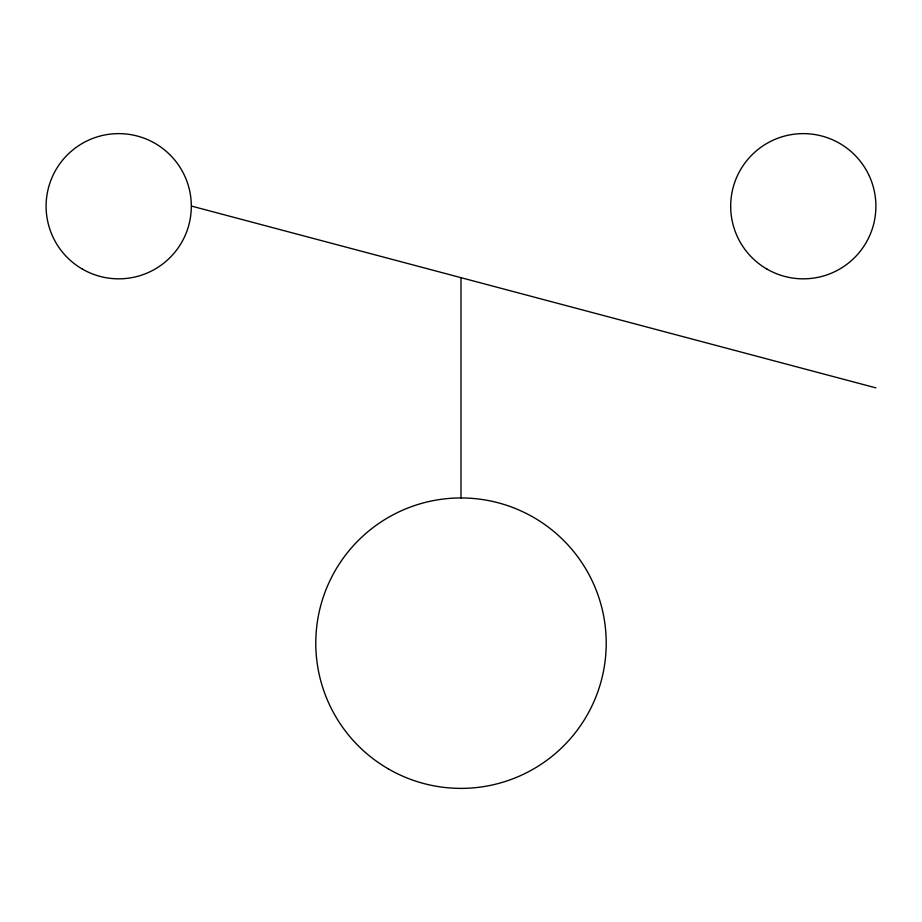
<?xml version="1.0" encoding="UTF-8"?>
<svg xmlns="http://www.w3.org/2000/svg" width="922" height="922" viewBox="0 0 922 922"><rect width="100%" height="100%" fill="white"/><g stroke="black" fill="none" stroke-linecap="round" stroke-linejoin="round"><path stroke-width="1.38" d="M192.053 206.228L875.9 387.874M461 277.66L461 497.949M388.393 768.925A145.215 145.215 0 0 0 606.215 643.164A145.215 145.215 0 0 0 388.393 517.403A145.215 145.215 0 0 0 388.393 768.925M82.404 269.109A72.608 72.608 0 0 0 191.315 206.228A72.608 72.608 0 0 0 82.404 143.348A72.608 72.608 0 0 0 82.404 269.109M766.989 269.109A72.608 72.608 0 0 0 875.9 206.228A72.608 72.608 0 0 0 766.989 143.348A72.608 72.608 0 0 0 766.989 269.109"/></g></svg>
